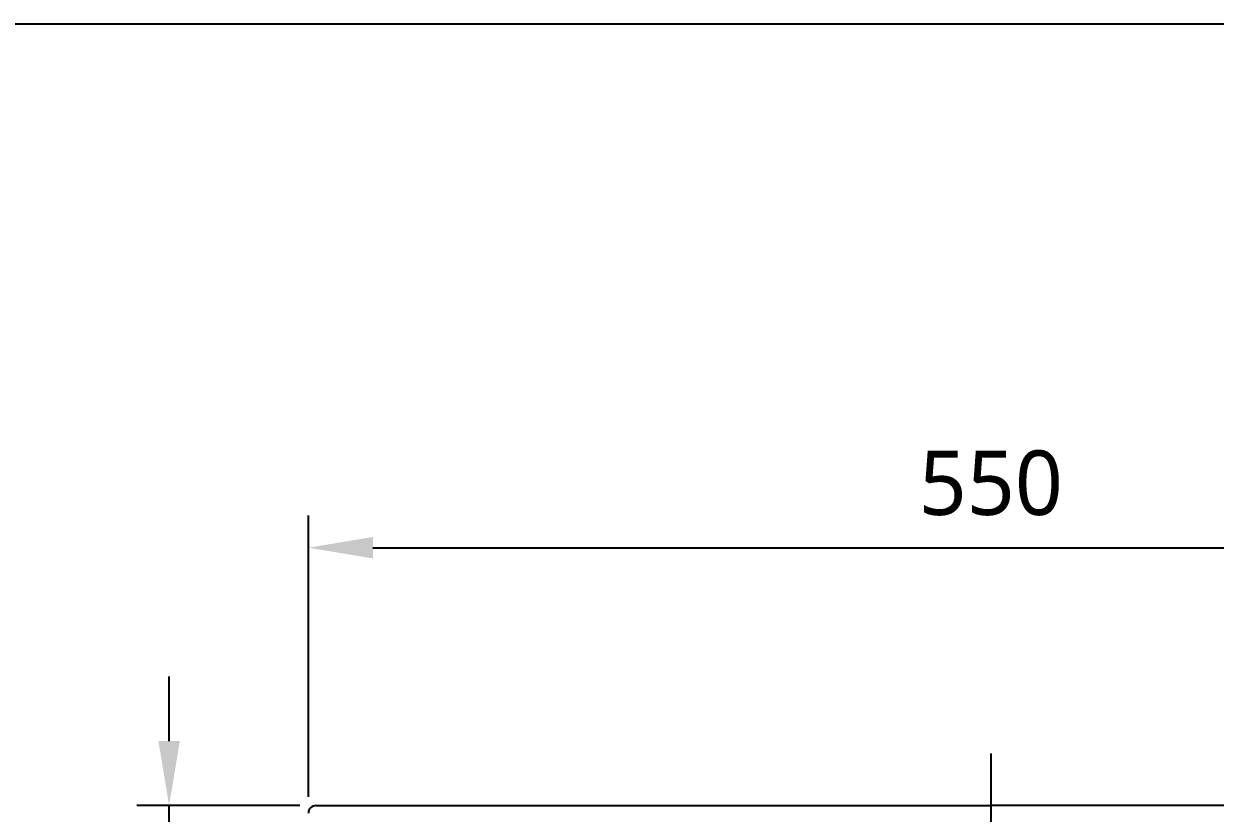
# Model space of a CAD drawing. Extents: x 7158 to 10258, y -4678 to -2578.
# Drawn here: x 7748.2 to 8228.3, y -2896.2 to -2577.9 of the extents above; entities that cross this region are included whole.
import ezdxf

# ---------------------------------------------------------------- set-up
doc = ezdxf.new("R2010")
doc.units = 0
doc.header["$LTSCALE"] = 20
doc.header["$MEASUREMENT"] = 0
doc.linetypes.add('CENTER', pattern=[2, 1.25, -0.25, 0.25, -0.25])
doc.layers.get('0').update_dxf_attribs({"linetype": 'CONTINUOUS'})
doc.layers.get('DEFPOINTS').update_dxf_attribs({"linetype": 'CONTINUOUS'})
for name, color, linetype in [('3', 3, 'CONTINUOUS'), ('5', 5, 'CONTINUOUS'), ('CENTER', 2, 'CENTER')]:
    doc.layers.add(name, color=color, linetype=linetype)
doc.styles.get("Standard").update_dxf_attribs({"font": 'NanumGothic.ttf'})
doc.dimstyles.get("Standard").update_dxf_attribs({"dimtxt": 2.5, "dimasz": 2, "dimexe": 2, "dimexo": 1, "dimgap": 1.5, "dimtad": 1, "dimdec": 0, "dimlfac": 10, "dimrnd": 0.5, "dimzin": 0, "dimdsep": 46, "dimtxsty": 'Standard', "dimcen": 0, "dimclrt": 2, "dimadec": 0, "dimazin": 0, "dimtfac": 1, "dimtdec": 0, "dimtmove": 0, "dimatfit": 3, "dimfxl": 1, "dimtolj": 1, "dimtzin": 0, "dimarcsym": 0})

# ---------------------------------------------------------------- blocks, each defined once
blk = doc.blocks.new('*D57')
at = {"color": 3, "lineweight": -2, "transparency": 16777216}
for p, q in [((7806.724059823483, -2867.163180721926), (7806.724059823483, -2841.163180721926)), ((7859.378224398361, -2893.163180721926), (7793.724059823483, -2893.163180721926)), ((7806.724059823483, -2963.163180721928), (7806.724059823483, -2893.163180721926)), ((8102.174279302375, -2963.163180721928), (7793.724059823483, -2963.163180721928)), ((7806.724059823483, -2989.163180721928), (7806.724059823483, -3015.163180721928))]:
    blk.add_line(p, q, dxfattribs=at)
at = {"color": 3, "transparency": 16777216}
for points in [[(7802.39072649015, -2867.163180721926), (7811.057393156816, -2867.163180721926), (7806.724059823483, -2893.163180721926)], [(7802.39072649015, -2989.163180721928), (7811.057393156816, -2989.163180721928), (7806.724059823483, -2963.163180721928)]]:
    blk.add_solid(points, dxfattribs=at)
at = {"layer": 'DEFPOINTS', "color": 0, "transparency": 16777216}
for p in [(7806.724059823483, -2893.163180721926), (7865.878224398361, -2893.163180721926), (8108.674279302375, -2963.163180721928)]:
    blk.add_point(p, dxfattribs=at)
at = {"color": 2, "transparency": 16777216, "insert": (7780.72405982348, -2928.163180721929), "char_height": 26, "attachment_point": 5, "rotation": 90}
blk.add_mtext('\\A1;70', dxfattribs=at)
blk = doc.blocks.new('*D58')
at = {"color": 3, "lineweight": -2, "transparency": 16777216}
for p, q in [((8416.37822439836, -2893.163180721926), (8518.173551783786, -2893.163180721926)), ((8505.173551783786, -2919.163180721926), (8505.173551783786, -3307.163180721926)), ((8144.378224398361, -3333.163180721926), (8518.173551783786, -3333.163180721926))]:
    blk.add_line(p, q, dxfattribs=at)
at = {"color": 3, "transparency": 16777216}
for points in [[(8500.840218450452, -2919.163180721926), (8509.50688511712, -2919.163180721926), (8505.173551783786, -2893.163180721926)], [(8500.840218450452, -3307.163180721926), (8509.50688511712, -3307.163180721926), (8505.173551783786, -3333.163180721926)]]:
    blk.add_solid(points, dxfattribs=at)
at = {"layer": 'DEFPOINTS', "color": 0, "transparency": 16777216}
for p in [(8409.87822439836, -2893.163180721926), (8137.878224398361, -3333.163180721926), (8505.173551783786, -3333.163180721926)]:
    blk.add_point(p, dxfattribs=at)
at = {"color": 2, "transparency": 16777216, "insert": (8478.113465946873, -3113.163180721928), "char_height": 26, "attachment_point": 5, "rotation": 90}
blk.add_mtext('\\A1;440', dxfattribs=at)
blk = doc.blocks.new('*D59')
at = {"color": 3, "lineweight": -2, "transparency": 16777216}
for p, q in [((7862.878224398357, -2889.663180721926), (7862.878224398357, -2776.180422817031)), ((8412.878224398357, -2889.663180721926), (8412.878224398357, -2776.180422817031)), ((7888.878224398357, -2789.180422817031), (8386.878224398357, -2789.180422817031))]:
    blk.add_line(p, q, dxfattribs=at)
at = {"color": 3, "transparency": 16777216}
for points in [[(7888.878224398357, -2784.847089483698), (7888.878224398357, -2793.513756150365), (7862.878224398357, -2789.180422817031)], [(8386.878224398357, -2784.847089483698), (8386.878224398357, -2793.513756150365), (8412.878224398357, -2789.180422817031)]]:
    blk.add_solid(points, dxfattribs=at)
at = {"layer": 'DEFPOINTS', "color": 0, "transparency": 16777216}
for p in [(8412.878224398357, -2789.180422817031), (7862.878224398357, -2896.163180721926), (8412.878224398357, -2896.163180721926)]:
    blk.add_point(p, dxfattribs=at)
at = {"color": 2, "transparency": 16777216, "insert": (8137.878224398357, -2763.180422817031), "char_height": 26, "attachment_point": 5}
blk.add_mtext('\\A1;550', dxfattribs=at)

msp = doc.modelspace()

# ---------------------------------------------------------------- linework, layer by layer
at = {"layer": '3', "color": 7}
for p, q in [((7865.878224398357, -2893.163180721926), (8137.878224398364, -2893.163180721927)), ((8409.878224398357, -2893.163180721926), (8137.87822439835, -2893.163180721927))]:
    msp.add_line(p, q, dxfattribs=at)
msp.add_arc((7865.878224398357, -2896.163180721926), 3, 90, 181.5850375220196, dxfattribs=at)
at = {"layer": '5'}
msp.add_lwpolyline([(7158.399714505147, -2577.940894522555), (10258.39971450515, -2577.940894522555), (10258.39971450515, -4677.940894522555), (7158.399714505147, -4677.940894522555)], close=True, dxfattribs=at)
at = {"layer": 'CENTER', "color": 2, "linetype": 'CENTER', "ltscale": 2}
msp.add_line((8137.878224398371, -2872.163180721927, 0.5598039771126899), (8137.878224398371, -3334.163180721924, -0.02665733224322324), dxfattribs=at)

# ---------------------------------------------------------------- dimensions: what is measured, and where the dimension line sits
dim = msp.add_linear_dim(base=(8412.878224398357, -2789.180422817031), p1=(7862.878224398357, -2896.163180721926), p2=(8412.878224398357, -2896.163180721926), dimstyle='Standard', override={"dimscale": 1.3, "dimtxt": 20, "dimasz": 20, "dimexe": 10, "dimexo": 5, "dimgap": 10, "dimlfac": 1, "dimzin": 8, "dimclrd": 3, "dimclre": 3, "dimfxl": 1.25, "dimarcsym": 1})
dim.commit()
dim.dimension.update_dxf_attribs({"geometry": '*D59', "text_midpoint": (8137.878224398357, -2763.180422817031)})
dim = msp.add_linear_dim(base=(7806.724059823483, -2893.163180721926), p1=(8108.674279302371, -2963.163180721927), p2=(7865.878224398357, -2893.163180721926), angle=90, dimstyle='Standard', override={"dimscale": 1.3, "dimtxt": 20, "dimasz": 20, "dimexe": 10, "dimexo": 5, "dimgap": 10, "dimlfac": 1, "dimzin": 8, "dimclrd": 3, "dimclre": 3, "dimfxl": 1.25, "dimarcsym": 1})
dim.commit()
dim.dimension.update_dxf_attribs({"geometry": '*D57', "text_midpoint": (7806.72405982348, -2928.163180721929), "dimtype": 160})
dim = msp.add_linear_dim(base=(8505.173551783786, -3333.163180721926), p1=(8409.878224398357, -2893.163180721926), p2=(8137.878224398357, -3333.163180721924), angle=90, dimstyle='Standard', override={"dimscale": 1.3, "dimtxt": 20, "dimasz": 20, "dimexe": 10, "dimexo": 5, "dimgap": 10, "dimlfac": 1, "dimzin": 8, "dimclrd": 3, "dimclre": 3, "dimfxl": 1.25, "dimarcsym": 1})
dim.commit()
dim.dimension.update_dxf_attribs({"geometry": '*D58', "text_midpoint": (8478.113465946873, -3113.163180721928)})

doc.saveas('drawing.dxf')
